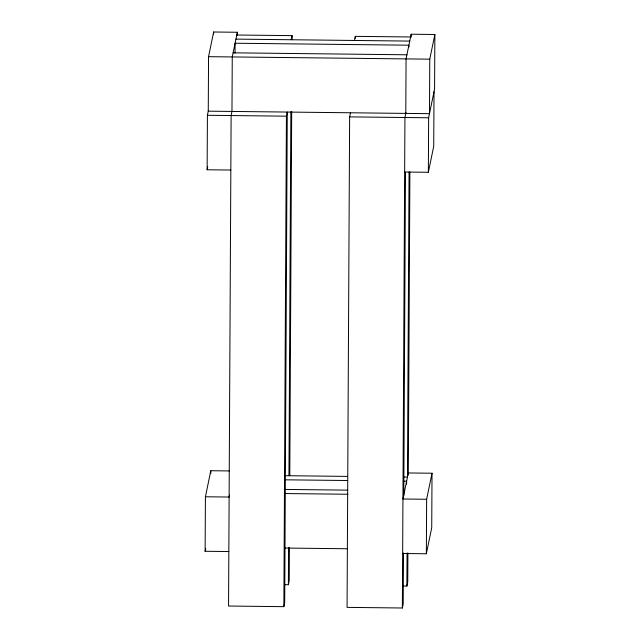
<?xml version="1.0" encoding="UTF-8"?>
<svg xmlns="http://www.w3.org/2000/svg" width="640" height="640" viewBox="0 0 640 640"><rect width="100%" height="100%" fill="white"/><g stroke="black" fill="none" stroke-linecap="round" stroke-linejoin="round"><path stroke-width="0.96" d="M228.84 551.536L205.136 551.272L205.424 496.768L210.8 470.728L229.56 470.944M230.832 170.048L207.136 169.776L207.416 115.28L208.416 110.456M237.336 35.24L237.352 32.264L213.648 32L208.552 56.672L208.264 111.168L429.48 113.664L429.768 59.168L434.864 34.496L411.16 34.232L406.064 58.904L405.784 113.4M210.784 473.704L210.8 470.728M213.64 33.984L213.648 32M235.032 53.144L235.088 43.232L408.896 45.2L408.888 47.176M283.856 606.664L286.424 116.176L287.272 112.064L284.704 602.552L283.856 606.664L228.552 606.032L231.12 115.544L231.968 111.432L232.256 56.936L237.352 32.264M284.432 584.688L288.384 584.736L288.576 547.736M288.952 475.736L290.864 111.744M289.408 547.624L289.232 580.624L288.384 584.736M289.784 475.624L291.688 111.632M292.064 39.632L292.088 35.632L236.784 35.008M350.48 112.776L349.632 116.888L347.064 607.376L402.368 608L403.216 603.888L403.48 552.944M355.28 38.352L355.296 36.352L410.6 36.976M402.368 608L404.936 117.512L405.928 112.688M403.776 496L405.472 172.336M406.6 484.16L406.616 481.184L403.616 481.152M402.944 586.024L406.896 586.072L407.064 553.072M409.064 172.08L407.464 477.072L403.472 477.032M407.896 552.96L407.744 581.96L406.896 586.072M408.304 474.96L409.888 171.968M411.144 37.208L411.16 34.232M402.648 553.504L426.352 553.768L426.64 499.272L432.016 473.232L408.312 472.96L402.936 499L426.64 499.272M404.648 172.008L428.352 172.28L428.632 117.776L434.576 89L434.864 34.496M432.016 473.232L431.728 527.728L426.352 553.768M434.016 91.736L433.728 146.24L428.352 172.28M207.136 169.776L207.728 166.888M291.24 39.744L292.088 35.632M205.136 551.272L205.736 548.376M229.52 495.112L229.12 497.04L205.424 496.768M354.44 40.456L355.296 36.352M235.936 39.12L409.744 41.088M233.104 52.824L406.92 54.792M208.552 56.672L429.768 59.168M207.416 115.28L286.424 116.176M349.632 116.888L428.632 117.776M285.592 475.696L347.528 476.4M284.744 479.808L347.68 480.52M284.76 489.424L347.696 490.136M284.912 493.544L347.848 494.256M284.624 548.048L347.56 548.76"/></g></svg>
